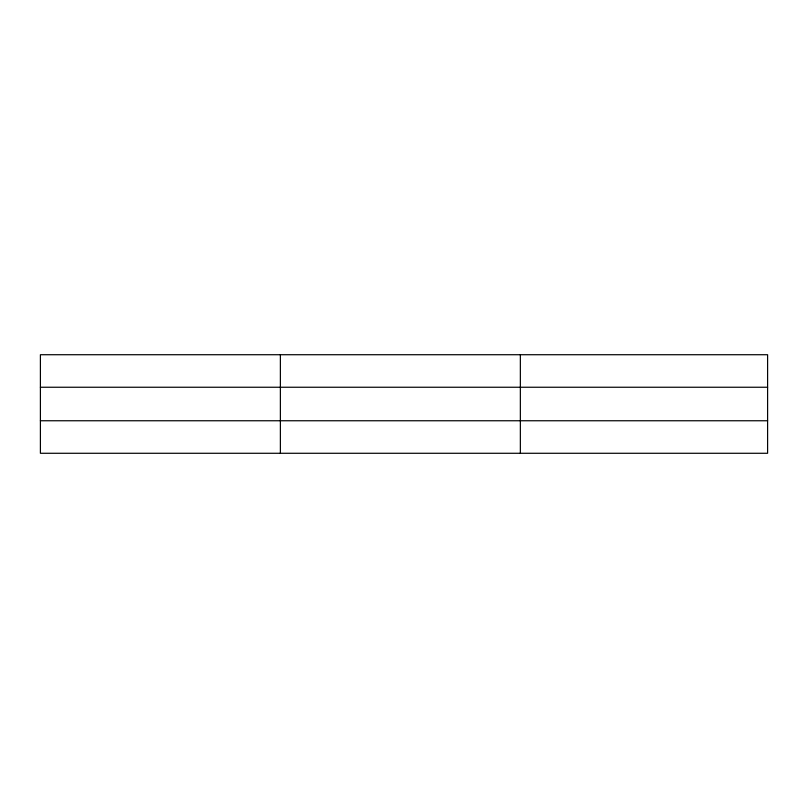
<?xml version="1.0" encoding="UTF-8"?>
<svg xmlns="http://www.w3.org/2000/svg" width="808" height="808" viewBox="0 0 808 808"><rect width="100%" height="100%" fill="white"/><g stroke="black" fill="none" stroke-linecap="round" stroke-linejoin="round"><path stroke-width="1.21" d="M280.376 453.278L280.376 354.722M520.352 453.278L520.352 354.722M767.6 420.756L767.6 453.278L40.4 453.278L40.4 354.722L767.6 354.722L767.6 420.756L40.4 420.756M40.4 387.244L767.6 387.244"/></g></svg>
